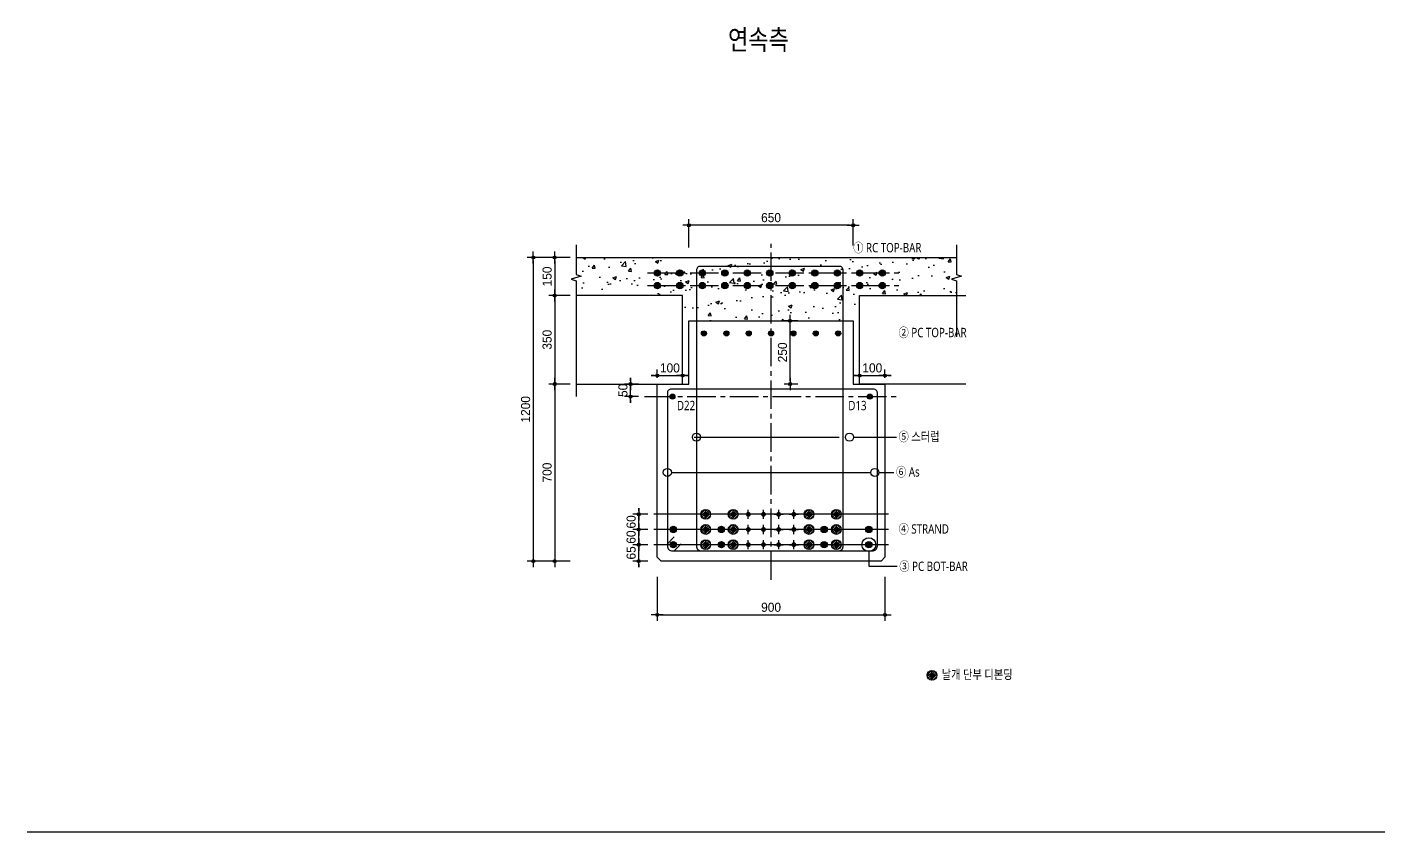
# Model space of a CAD drawing. Header units: millimetres. Extents: x 11948722 to 13111668, y -10771712 to -10232988.
# Drawn here: x 13100982 to 13106325, y -10437199 to -10434018 of the extents above; entities that cross this region are included whole.
import ezdxf
from ezdxf.enums import TextEntityAlignment as Align

# ---------------------------------------------------------------- set-up
doc = ezdxf.new("R2010")
doc.units = ezdxf.units.MM
doc.header["$LTSCALE"] = 150
doc.header["$MEASUREMENT"] = 0
for name, pattern in [('CEN', [6.2, 6, -0.1, 0, -0.1]), ('CENTER', [50.8, 31.75, -6.35, 6.35, -6.35]), ('CENTER2', [1.125, 0.75, -0.125, 0.125, -0.125]), ('HIDDEN', [2, 1, -1])]:
    doc.linetypes.add(name, pattern=pattern)
doc.layers.get('0').update_dxf_attribs({"linetype": 'CONTINUOUS'})
doc.layers.get('Defpoints').update_dxf_attribs({"color": 117, "linetype": 'CONTINUOUS'})
for name, color, linetype in [('0-TXT', 7, 'CONTINUOUS'), ('2023_0223 도연', 7, 'CONTINUOUS'), ('BAR', 3, 'CONTINUOUS'), ('CENT', 1, 'CEN'), ('CON-C', 2, 'CONTINUOUS'), ('DIM', 7, 'CONTINUOUS'), ('ETC', 8, 'CONTINUOUS'), ('FIN', 5, 'CONTINUOUS'), ('H', 2, 'HIDDEN'), ('SIT', 7, 'CONTINUOUS'), ('STRAND', 7, 'CENTER2'), ('TEXT', 3, 'CONTINUOUS')]:
    doc.layers.add(name, color=color, linetype=linetype)
doc.styles.get("Standard").update_dxf_attribs({"font": 'NanumGothic.ttf'})
doc.styles.add('돋움', font='')
doc.styles.get('돋움').set_extended_font_data('Dotum')
doc.linetypes.add('ZIGZAG', pattern='A,0.0001,-0.2,[131,ltypeshp.shx,S=0.2,R=0,X=-0.2,Y=0],-0.4,[131,ltypeshp.shx,S=0.2,R=180,X=0.2,Y=0],-0.2', length=0.8001)
doc.dimstyles.new('S_10', dxfattribs={"dimscale": 10, "dimtxt": 3, "dimasz": 1, "dimexe": 2, "dimexo": 2, "dimgap": 1, "dimtad": 1, "dimdec": 0, "dimzin": 0, "dimdsep": 46, "dimtxsty": '돋움', "dimblk1": 'DD', "dimblk2": 'DD', "dimsah": 1, "dimcen": 2.5, "dimdle": 8, "dimclrd": 256, "dimclre": 256, "dimclrt": 3, "dimadec": 0, "dimazin": 0, "dimtfac": 1, "dimtdec": 0, "dimtix": 1, "dimtmove": 2, "dimatfit": 3, "dimldrblk": 'DD', "dimfxl": 1, "dimtolj": 1, "dimtzin": 0, "dimarcsym": 0})

# ---------------------------------------------------------------- blocks, each defined once
blk = doc.blocks.new('DD')
blk.add_line((-2, 0), (2, 0))
for radius in [0.5, 0.25]:
    blk.add_circle((0, 0), radius)
blk = doc.blocks.new('*D1465')
at = {"layer": 'Defpoints', "color": 0, "ltscale": 1200}
for p in [(13103399.5, -10436003.4), (13103459, -10436003.4), (13103459, -10436063.4)]:
    blk.add_point(p, dxfattribs=at)
at = {"layer": 'DIM', "lineweight": -2}
for p, q in [((13103435, -10436003.4), (13103375.5, -10436003.4)), ((13103399.5, -10435991.4), (13103399.5, -10435979.4)), ((13103399.5, -10436063.4), (13103399.5, -10436003.4)), ((13103435, -10436063.4), (13103375.5, -10436063.4)), ((13103399.5, -10436075.4), (13103399.5, -10436087.4))]:
    blk.add_line(p, q, dxfattribs=at)
at = {"layer": 'DIM', "lineweight": -2, "ltscale": 1200, "xscale": 12, "yscale": 12, "zscale": 12}
for p, rotation in [((13103399.5, -10436003.4), 270), ((13103399.5, -10436063.4), 90)]:
    blk.add_blockref('DD', p, dxfattribs=dict(at, rotation=rotation))
at = {"layer": 'DIM', "ltscale": 1200, "insert": (13103369.5, -10436033.4), "char_height": 36, "attachment_point": 5, "rotation": 90, "style": '돋움'}
blk.add_mtext('\\A1;60', dxfattribs=at)
blk = doc.blocks.new('*D1466')
at = {"layer": 'Defpoints', "color": 0, "ltscale": 1200}
for p in [(13103399.5, -10436063.4), (13103459, -10436063.4), (13103459, -10436128.4)]:
    blk.add_point(p, dxfattribs=at)
at = {"layer": 'DIM', "lineweight": -2}
for p, q in [((13103435, -10436063.4), (13103375.5, -10436063.4)), ((13103399.5, -10436051.4), (13103399.5, -10436039.4)), ((13103399.5, -10436128.4), (13103399.5, -10436063.4)), ((13103435, -10436128.4), (13103375.5, -10436128.4)), ((13103399.5, -10436140.4), (13103399.5, -10436152.4))]:
    blk.add_line(p, q, dxfattribs=at)
at = {"layer": 'DIM', "lineweight": -2, "ltscale": 1200, "xscale": 12, "yscale": 12, "zscale": 12}
for p, rotation in [((13103399.5, -10436063.4), 270), ((13103399.5, -10436128.4), 90)]:
    blk.add_blockref('DD', p, dxfattribs=dict(at, rotation=rotation))
at = {"layer": 'DIM', "ltscale": 1200, "insert": (13103369.5, -10436095.9), "char_height": 36, "attachment_point": 5, "rotation": 90, "style": '돋움'}
blk.add_mtext('\\A1;65', dxfattribs=at)
blk = doc.blocks.new('*D1467')
at = {"layer": 'Defpoints', "color": 0, "ltscale": 1200}
for p in [(13103472.5, -10436165.9), (13104372.5, -10436165.9), (13104372.5, -10436341)]:
    blk.add_point(p, dxfattribs=at)
at = {"layer": 'DIM', "lineweight": -2}
for p, q in [((13103472.5, -10436189.9), (13103472.5, -10436365)), ((13104372.5, -10436189.9), (13104372.5, -10436365)), ((13103484.5, -10436341), (13104360.5, -10436341))]:
    blk.add_line(p, q, dxfattribs=at)
at = {"layer": 'DIM', "lineweight": -2, "ltscale": 1200, "xscale": 12, "yscale": 12, "zscale": 12, "rotation": 180}
blk.add_blockref('DD', (13103472.5, -10436341), dxfattribs=at)
at = {"layer": 'DIM', "lineweight": -2, "ltscale": 1200, "xscale": 12, "yscale": 12, "zscale": 12}
blk.add_blockref('DD', (13104372.5, -10436341), dxfattribs=at)
at = {"layer": 'DIM', "ltscale": 1200, "insert": (13103922.5, -10436311), "char_height": 36, "attachment_point": 5, "style": '돋움'}
blk.add_mtext('\\A1;900', dxfattribs=at)
blk = doc.blocks.new('*D1468')
at = {"layer": 'Defpoints', "color": 0, "ltscale": 1200}
for p in [(13103152.5, -10434928.4), (13103067.5, -10435078.4), (13103152.5, -10435078.4)]:
    blk.add_point(p, dxfattribs=at)
at = {"layer": 'DIM', "lineweight": -2}
for p, q in [((13103128.5, -10434928.4), (13103043.5, -10434928.4)), ((13103067.5, -10434940.4), (13103067.5, -10435066.4)), ((13103128.5, -10435078.4), (13103043.5, -10435078.4))]:
    blk.add_line(p, q, dxfattribs=at)
at = {"layer": 'DIM', "lineweight": -2, "ltscale": 1200, "xscale": 12, "yscale": 12, "zscale": 12}
for p, rotation in [((13103067.5, -10434928.4), 90), ((13103067.5, -10435078.4), 270)]:
    blk.add_blockref('DD', p, dxfattribs=dict(at, rotation=rotation))
at = {"layer": 'DIM', "ltscale": 1200, "insert": (13103037.4, -10435003.4), "char_height": 36, "attachment_point": 5, "rotation": 90, "style": '돋움'}
blk.add_mtext('\\A1;150', dxfattribs=at)
blk = doc.blocks.new('*D1469')
at = {"layer": 'Defpoints', "color": 0, "ltscale": 1200}
for p in [(13103152.5, -10435078.4), (13103067.5, -10435428.4), (13103152.5, -10435428.4)]:
    blk.add_point(p, dxfattribs=at)
at = {"layer": 'DIM', "lineweight": -2}
for p, q in [((13103128.5, -10435078.4), (13103043.5, -10435078.4)), ((13103067.5, -10435090.4), (13103067.5, -10435416.4)), ((13103128.5, -10435428.4), (13103043.5, -10435428.4))]:
    blk.add_line(p, q, dxfattribs=at)
at = {"layer": 'DIM', "lineweight": -2, "ltscale": 1200, "xscale": 12, "yscale": 12, "zscale": 12}
for p, rotation in [((13103067.5, -10435078.4), 90), ((13103067.5, -10435428.4), 270)]:
    blk.add_blockref('DD', p, dxfattribs=dict(at, rotation=rotation))
at = {"layer": 'DIM', "ltscale": 1200, "insert": (13103037.4, -10435253.4), "char_height": 36, "attachment_point": 5, "rotation": 90, "style": '돋움'}
blk.add_mtext('\\A1;350', dxfattribs=at)
blk = doc.blocks.new('*D1470')
at = {"layer": 'Defpoints', "color": 0, "ltscale": 1200}
for p in [(13103152.5, -10435428.4), (13103067.5, -10436128.4), (13103152.5, -10436128.4)]:
    blk.add_point(p, dxfattribs=at)
at = {"layer": 'DIM', "lineweight": -2}
for p, q in [((13103128.5, -10435428.4), (13103043.5, -10435428.4)), ((13103067.5, -10435440.4), (13103067.5, -10436116.4)), ((13103128.5, -10436128.4), (13103043.5, -10436128.4))]:
    blk.add_line(p, q, dxfattribs=at)
at = {"layer": 'DIM', "lineweight": -2, "ltscale": 1200, "xscale": 12, "yscale": 12, "zscale": 12}
for p, rotation in [((13103067.5, -10435428.4), 90), ((13103067.5, -10436128.4), 270)]:
    blk.add_blockref('DD', p, dxfattribs=dict(at, rotation=rotation))
at = {"layer": 'DIM', "ltscale": 1200, "insert": (13103037.4, -10435778.4), "char_height": 36, "attachment_point": 5, "rotation": 90, "style": '돋움'}
blk.add_mtext('\\A1;700', dxfattribs=at)
blk = doc.blocks.new('*D1471')
at = {"layer": 'Defpoints', "color": 0, "ltscale": 1200}
for p in [(13103067.5, -10434928.4), (13102982.5, -10436128.4), (13103067.5, -10436128.4)]:
    blk.add_point(p, dxfattribs=at)
at = {"layer": 'DIM', "lineweight": -2}
for p, q in [((13103043.5, -10434928.4), (13102958.5, -10434928.4)), ((13102982.5, -10434940.4), (13102982.5, -10436116.4)), ((13103043.5, -10436128.4), (13102958.5, -10436128.4))]:
    blk.add_line(p, q, dxfattribs=at)
at = {"layer": 'DIM', "lineweight": -2, "ltscale": 1200, "xscale": 12, "yscale": 12, "zscale": 12}
for p, rotation in [((13102982.5, -10434928.4), 90), ((13102982.5, -10436128.4), 270)]:
    blk.add_blockref('DD', p, dxfattribs=dict(at, rotation=rotation))
at = {"layer": 'DIM', "ltscale": 1200, "insert": (13102952.4, -10435528.4), "char_height": 36, "attachment_point": 5, "rotation": 90, "style": '돋움'}
blk.add_mtext('\\A1;1200', dxfattribs=at)
blk = doc.blocks.new('strand')
at = {"layer": 'STRAND'}
for p, q in [((-18, 0), (18, 0)), ((0, -18), (0, 18))]:
    blk.add_line(p, q, dxfattribs=at)
at = {"layer": 'STRAND', "const_width": 9.6}
blk.add_lwpolyline([(-4.8, 0, 1), (4.8, 0, 1)], format="xyb", close=True, dxfattribs=at)
blk = doc.blocks.new('*D1472')
at = {"layer": 'Defpoints', "color": 0, "ltscale": 1200}
for p in [(13103472.5, -10435428.4), (13103572.5, -10435395), (13103572.5, -10435428.4)]:
    blk.add_point(p, dxfattribs=at)
at = {"layer": 'DIM', "lineweight": -2}
for p, q in [((13103472.5, -10435404.4), (13103472.5, -10435371)), ((13103572.5, -10435404.4), (13103572.5, -10435371)), ((13103460.5, -10435395), (13103448.5, -10435395)), ((13103472.5, -10435395), (13103572.5, -10435395)), ((13103584.5, -10435395), (13103596.5, -10435395))]:
    blk.add_line(p, q, dxfattribs=at)
at = {"layer": 'DIM', "lineweight": -2, "ltscale": 1200, "xscale": 12, "yscale": 12, "zscale": 12}
blk.add_blockref('DD', (13103472.5, -10435395), dxfattribs=at)
at = {"layer": 'DIM', "lineweight": -2, "ltscale": 1200, "xscale": 12, "yscale": 12, "zscale": 12, "rotation": 180}
blk.add_blockref('DD', (13103572.5, -10435395), dxfattribs=at)
at = {"layer": 'DIM', "ltscale": 1200, "insert": (13103522.5, -10435365), "char_height": 36, "attachment_point": 5, "style": '돋움'}
blk.add_mtext('\\A1;100', dxfattribs=at)
blk = doc.blocks.new('*D1473')
at = {"layer": 'Defpoints', "color": 0, "ltscale": 1200}
for p in [(13103367.2, -10435428.4), (13103422.5, -10435428.4), (13103422.5, -10435478.4)]:
    blk.add_point(p, dxfattribs=at)
at = {"layer": 'DIM', "lineweight": -2}
for p, q in [((13103398.5, -10435428.4), (13103343.2, -10435428.4)), ((13103367.2, -10435416.4), (13103367.2, -10435404.4)), ((13103367.2, -10435478.4), (13103367.2, -10435428.4)), ((13103398.5, -10435478.4), (13103343.2, -10435478.4)), ((13103367.2, -10435490.4), (13103367.2, -10435502.4))]:
    blk.add_line(p, q, dxfattribs=at)
at = {"layer": 'DIM', "lineweight": -2, "ltscale": 1200, "xscale": 12, "yscale": 12, "zscale": 12}
for p, rotation in [((13103367.2, -10435428.4), 270), ((13103367.2, -10435478.4), 90)]:
    blk.add_blockref('DD', p, dxfattribs=dict(at, rotation=rotation))
at = {"layer": 'DIM', "ltscale": 1200, "insert": (13103337.1, -10435453.4), "char_height": 36, "attachment_point": 5, "rotation": 90, "style": '돋움'}
blk.add_mtext('\\A1;50', dxfattribs=at)
blk = doc.blocks.new('*D1474')
at = {"layer": 'Defpoints', "color": 0, "ltscale": 1200}
for p in [(13103399.5, -10435943.4), (13103459, -10435943.4), (13103459, -10436003.4)]:
    blk.add_point(p, dxfattribs=at)
at = {"layer": 'DIM', "lineweight": -2}
for p, q in [((13103435, -10435943.4), (13103375.5, -10435943.4)), ((13103399.5, -10435931.4), (13103399.5, -10435919.4)), ((13103399.5, -10436003.4), (13103399.5, -10435943.4)), ((13103435, -10436003.4), (13103375.5, -10436003.4)), ((13103399.5, -10436015.4), (13103399.5, -10436027.4))]:
    blk.add_line(p, q, dxfattribs=at)
at = {"layer": 'DIM', "lineweight": -2, "ltscale": 1200, "xscale": 12, "yscale": 12, "zscale": 12}
for p, rotation in [((13103399.5, -10435943.4), 270), ((13103399.5, -10436003.4), 90)]:
    blk.add_blockref('DD', p, dxfattribs=dict(at, rotation=rotation))
at = {"layer": 'DIM', "ltscale": 1200, "insert": (13103369.5, -10435973.4), "char_height": 36, "attachment_point": 5, "rotation": 90, "style": '돋움'}
blk.add_mtext('\\A1;60', dxfattribs=at)
blk = doc.blocks.new('*D1475')
at = {"layer": 'Defpoints', "color": 0, "ltscale": 1200}
for p in [(13103597.5, -10434801.1), (13103597.5, -10434912.6), (13104247.2, -10434905.1)]:
    blk.add_point(p, dxfattribs=at)
at = {"layer": 'DIM', "lineweight": -2}
for p, q in [((13103597.5, -10434888.6), (13103597.5, -10434777.1)), ((13104247.2, -10434881.1), (13104247.2, -10434777.1)), ((13104235.2, -10434801.1), (13103609.5, -10434801.1))]:
    blk.add_line(p, q, dxfattribs=at)
at = {"layer": 'DIM', "lineweight": -2, "ltscale": 1200, "xscale": 12, "yscale": 12, "zscale": 12, "rotation": 180}
blk.add_blockref('DD', (13103597.5, -10434801.1), dxfattribs=at)
at = {"layer": 'DIM', "lineweight": -2, "ltscale": 1200, "xscale": 12, "yscale": 12, "zscale": 12}
blk.add_blockref('DD', (13104247.2, -10434801.1), dxfattribs=at)
at = {"layer": 'DIM', "ltscale": 1200, "insert": (13103922.3, -10434771.1), "char_height": 36, "attachment_point": 5, "style": '돋움'}
blk.add_mtext('\\A1;650', dxfattribs=at)
blk = doc.blocks.new('*D1476')
at = {"layer": 'Defpoints', "color": 0, "ltscale": 1200}
for p in [(13103997.7, -10435178.4), (13104051.9, -10435178.4), (13104051.9, -10435428.4)]:
    blk.add_point(p, dxfattribs=at)
at = {"layer": 'DIM', "lineweight": -2}
for p, q in [((13104027.9, -10435178.4), (13103973.7, -10435178.4)), ((13103997.7, -10435416.4), (13103997.7, -10435190.4)), ((13104027.9, -10435428.4), (13103973.7, -10435428.4))]:
    blk.add_line(p, q, dxfattribs=at)
at = {"layer": 'DIM', "lineweight": -2, "ltscale": 1200, "xscale": 12, "yscale": 12, "zscale": 12}
for p, rotation in [((13103997.7, -10435178.4), 90), ((13103997.7, -10435428.4), 270)]:
    blk.add_blockref('DD', p, dxfattribs=dict(at, rotation=rotation))
at = {"layer": 'DIM', "ltscale": 1200, "insert": (13103967.7, -10435303.4), "char_height": 36, "attachment_point": 5, "rotation": 90, "style": '돋움'}
blk.add_mtext('\\A1;250', dxfattribs=at)
blk = doc.blocks.new('*D1477')
at = {"layer": 'Defpoints', "color": 0, "ltscale": 1200}
for p in [(13104272.5, -10435428.4), (13104372.5, -10435395), (13104372.5, -10435428.4)]:
    blk.add_point(p, dxfattribs=at)
at = {"layer": 'DIM', "lineweight": -2}
for p, q in [((13104272.5, -10435404.4), (13104272.5, -10435371)), ((13104372.5, -10435404.4), (13104372.5, -10435371)), ((13104260.5, -10435395), (13104248.5, -10435395)), ((13104272.5, -10435395), (13104372.5, -10435395)), ((13104384.5, -10435395), (13104396.5, -10435395))]:
    blk.add_line(p, q, dxfattribs=at)
at = {"layer": 'DIM', "lineweight": -2, "ltscale": 1200, "xscale": 12, "yscale": 12, "zscale": 12}
blk.add_blockref('DD', (13104272.5, -10435395), dxfattribs=at)
at = {"layer": 'DIM', "lineweight": -2, "ltscale": 1200, "xscale": 12, "yscale": 12, "zscale": 12, "rotation": 180}
blk.add_blockref('DD', (13104372.5, -10435395), dxfattribs=at)
at = {"layer": 'DIM', "ltscale": 1200, "insert": (13104322.5, -10435365), "char_height": 36, "attachment_point": 5, "style": '돋움'}
blk.add_mtext('\\A1;100', dxfattribs=at)

msp = doc.modelspace()

# ---------------------------------------------------------------- hatches: boundary and pattern name
at = {"layer": '2023_0223 도연', "ltscale": 2}
h = msp.add_hatch(dxfattribs=at)
h.set_pattern_fill('ANSI31', color=1, scale=50)
h.set_pattern_definition([(45, (13597653.3057, -10066799.664), (-4.41941738, 4.41941738), [])])
h.paths.add_polyline_path([(13103645.1, -10435943.4, 1), (13103683.7, -10435943.4, 1)])
h = msp.add_hatch(dxfattribs=at)
h.set_pattern_fill('ANSI31', color=1, scale=50)
h.set_pattern_definition([(45, (13597761.3985, -10066799.664), (-4.41941738, 4.41941738), [])])
h.paths.add_polyline_path([(13103753.2, -10435943.4, 1), (13103791.8, -10435943.4, 1)])
h = msp.add_hatch(dxfattribs=at)
h.set_pattern_fill('ANSI31', color=1, scale=50)
h.set_pattern_definition([(45, (13598061.3985, -10066799.664), (-4.41941738, 4.41941738), [])])
h.paths.add_polyline_path([(13104053.2, -10435943.4, 1), (13104091.8, -10435943.4, 1)])
h = msp.add_hatch(dxfattribs=at)
h.set_pattern_fill('ANSI31', color=1, scale=50)
h.set_pattern_definition([(45, (13598169.491, -10066799.664), (-4.41941738, 4.41941738), [])])
h.paths.add_polyline_path([(13104161.3, -10435943.4, 1), (13104199.9, -10435943.4, 1)])
h = msp.add_hatch(dxfattribs=at)
h.set_pattern_fill('ANSI31', color=1, scale=50)
h.set_pattern_definition([(45, (13597653.3057, -10066859.664), (-4.41941738, 4.41941738), [])])
h.paths.add_polyline_path([(13103645.1, -10436003.4, 1), (13103683.7, -10436003.4, 1)])
h = msp.add_hatch(dxfattribs=at)
h.set_pattern_fill('ANSI31', color=1, scale=50)
h.set_pattern_definition([(45, (13597761.3985, -10066859.664), (-4.41941738, 4.41941738), [])])
h.paths.add_polyline_path([(13103753.2, -10436003.4, 1), (13103791.8, -10436003.4, 1)])
h = msp.add_hatch(dxfattribs=at)
h.set_pattern_fill('ANSI31', color=1, scale=50)
h.set_pattern_definition([(45, (13598061.3985, -10066859.664), (-4.41941738, 4.41941738), [])])
h.paths.add_polyline_path([(13104053.2, -10436003.4, 1), (13104091.8, -10436003.4, 1)])
h = msp.add_hatch(dxfattribs=at)
h.set_pattern_fill('ANSI31', color=1, scale=50)
h.set_pattern_definition([(45, (13598169.491, -10066859.664), (-4.41941738, 4.41941738), [])])
h.paths.add_polyline_path([(13104161.3, -10436003.4, 1), (13104199.9, -10436003.4, 1)])
h = msp.add_hatch(dxfattribs=at)
h.set_pattern_fill('ANSI31', color=1, scale=50)
h.set_pattern_definition([(45, (13597653.3057, -10066919.664), (-4.41941738, 4.41941738), [])])
h.paths.add_polyline_path([(13103645.1, -10436063.4, 1), (13103683.7, -10436063.4, 1)])
h = msp.add_hatch(dxfattribs=at)
h.set_pattern_fill('ANSI31', color=1, scale=50)
h.set_pattern_definition([(45, (13597761.3985, -10066919.664), (-4.41941738, 4.41941738), [])])
h.paths.add_polyline_path([(13103753.2, -10436063.4, 1), (13103791.8, -10436063.4, 1)])
h = msp.add_hatch(dxfattribs=at)
h.set_pattern_fill('ANSI31', color=1, scale=50)
h.set_pattern_definition([(45, (13598061.3985, -10066919.664), (-4.41941738, 4.41941738), [])])
h.paths.add_polyline_path([(13104053.2, -10436063.4, 1), (13104091.8, -10436063.4, 1)])
h = msp.add_hatch(dxfattribs=at)
h.set_pattern_fill('ANSI31', color=1, scale=50)
h.set_pattern_definition([(45, (13598169.491, -10066919.664), (-4.41941738, 4.41941738), [])])
h.paths.add_polyline_path([(13104161.3, -10436063.4, 1), (13104199.9, -10436063.4, 1)])
h = msp.add_hatch(dxfattribs=at)
h.set_pattern_fill('ANSI31', color=1, scale=50)
h.set_pattern_definition([(45, (13598547.157, -10067435.893), (-4.41941738, 4.41941738), [])])
h.paths.add_polyline_path([(13104538.9, -10436579.7, 1), (13104577.5, -10436579.7, 1)])
at = {"layer": 'BAR'}
h = msp.add_hatch(color=256, dxfattribs=at)
h.dxf.hatch_style = 1
h.paths.add_polyline_path([(13103485.7, -10434989.4, 1), (13103460.7, -10434989.4, 1)])
h = msp.add_hatch(color=256, dxfattribs=at)
h.dxf.hatch_style = 1
h.paths.add_polyline_path([(13103574.5, -10434989.4, 1), (13103549.5, -10434989.4, 1)])
h = msp.add_hatch(color=256, dxfattribs=at)
h.dxf.hatch_style = 1
h.paths.add_polyline_path([(13103663.4, -10434989.4, 1), (13103638.4, -10434989.4, 1)])
h = msp.add_hatch(color=256, dxfattribs=at)
h.dxf.hatch_style = 1
h.paths.add_polyline_path([(13103752.3, -10434989.4, 1), (13103727.3, -10434989.4, 1)])
h = msp.add_hatch(color=256, dxfattribs=at)
h.dxf.hatch_style = 1
h.paths.add_polyline_path([(13103841.1, -10434989.4, 1), (13103816.1, -10434989.4, 1)])
h = msp.add_hatch(color=256, dxfattribs=at)
h.dxf.hatch_style = 1
h.paths.add_polyline_path([(13103930, -10434989.4, 1), (13103905, -10434989.4, 1)])
h = msp.add_hatch(color=256, dxfattribs=at)
h.dxf.hatch_style = 1
h.paths.add_polyline_path([(13104018.8, -10434989.4, 1), (13103993.8, -10434989.4, 1)])
h = msp.add_hatch(color=256, dxfattribs=at)
h.dxf.hatch_style = 1
h.paths.add_polyline_path([(13104107.7, -10434989.4, 1), (13104082.7, -10434989.4, 1)])
h = msp.add_hatch(color=256, dxfattribs=at)
h.dxf.hatch_style = 1
h.paths.add_polyline_path([(13104171.5, -10434989.4, -1), (13104196.5, -10434989.4, -1)])
h = msp.add_hatch(color=256, dxfattribs=at)
h.dxf.hatch_style = 1
h.paths.add_polyline_path([(13104196.5, -10434989.4, 1), (13104171.5, -10434989.4, 1)])
h = msp.add_hatch(color=256, dxfattribs=at)
h.dxf.hatch_style = 1
h.paths.add_polyline_path([(13104285.4, -10434989.4, 1), (13104260.4, -10434989.4, 1)])
h = msp.add_hatch(color=256, dxfattribs=at)
h.dxf.hatch_style = 1
h.paths.add_polyline_path([(13104349.3, -10434989.4, -1), (13104374.3, -10434989.4, -1)])
h = msp.add_hatch(color=256, dxfattribs=at)
h.dxf.hatch_style = 1
h.paths.add_polyline_path([(13104374.3, -10434989.4, 1), (13104349.3, -10434989.4, 1)])
h = msp.add_hatch(color=256, dxfattribs=at)
h.dxf.hatch_style = 1
h.paths.add_polyline_path([(13103485.7, -10435039.4, 1), (13103460.7, -10435039.4, 1)])
h = msp.add_hatch(color=256, dxfattribs=at)
h.dxf.hatch_style = 1
h.paths.add_polyline_path([(13103574.5, -10435039.4, 1), (13103549.5, -10435039.4, 1)])
h = msp.add_hatch(color=256, dxfattribs=at)
h.dxf.hatch_style = 1
h.paths.add_polyline_path([(13103663.4, -10435039.4, 1), (13103638.4, -10435039.4, 1)])
h = msp.add_hatch(color=256, dxfattribs=at)
h.dxf.hatch_style = 1
h.paths.add_polyline_path([(13103752.3, -10435039.4, 1), (13103727.3, -10435039.4, 1)])
h = msp.add_hatch(color=256, dxfattribs=at)
h.dxf.hatch_style = 1
h.paths.add_polyline_path([(13103841.1, -10435039.4, 1), (13103816.1, -10435039.4, 1)])
h = msp.add_hatch(color=256, dxfattribs=at)
h.dxf.hatch_style = 1
h.paths.add_polyline_path([(13103930, -10435039.4, 1), (13103905, -10435039.4, 1)])
h = msp.add_hatch(color=256, dxfattribs=at)
h.dxf.hatch_style = 1
h.paths.add_polyline_path([(13104018.8, -10435039.4, 1), (13103993.8, -10435039.4, 1)])
h = msp.add_hatch(color=256, dxfattribs=at)
h.dxf.hatch_style = 1
h.paths.add_polyline_path([(13104107.7, -10435039.4, 1), (13104082.7, -10435039.4, 1)])
h = msp.add_hatch(color=256, dxfattribs=at)
h.dxf.hatch_style = 1
h.paths.add_polyline_path([(13104171.5, -10435039.4, -1), (13104196.5, -10435039.4, -1)])
h = msp.add_hatch(color=256, dxfattribs=at)
h.dxf.hatch_style = 1
h.paths.add_polyline_path([(13104196.5, -10435039.4, 1), (13104171.5, -10435039.4, 1)])
h = msp.add_hatch(color=256, dxfattribs=at)
h.dxf.hatch_style = 1
h.paths.add_polyline_path([(13104285.4, -10435039.4, 1), (13104260.4, -10435039.4, 1)])
h = msp.add_hatch(color=256, dxfattribs=at)
h.dxf.hatch_style = 1
h.paths.add_polyline_path([(13104349.3, -10435039.4, -1), (13104374.3, -10435039.4, -1)])
h = msp.add_hatch(color=256, dxfattribs=at)
h.dxf.hatch_style = 1
h.paths.add_polyline_path([(13104374.3, -10435039.4, 1), (13104349.3, -10435039.4, 1)])
h = msp.add_hatch(color=256, dxfattribs=at)
h.dxf.hatch_style = 1
h.paths.add_polyline_path([(13103667.3, -10435228.4, 1), (13103647.3, -10435228.4, 1)])
h = msp.add_hatch(color=256, dxfattribs=at)
h.dxf.hatch_style = 1
h.paths.add_polyline_path([(13103755.7, -10435228.4, 1), (13103735.7, -10435228.4, 1)])
h = msp.add_hatch(color=256, dxfattribs=at)
h.dxf.hatch_style = 1
h.paths.add_polyline_path([(13103844.1, -10435228.4, 1), (13103824.1, -10435228.4, 1)])
h = msp.add_hatch(color=256, dxfattribs=at)
h.dxf.hatch_style = 1
h.paths.add_polyline_path([(13103932.5, -10435228.4, 1), (13103912.5, -10435228.4, 1)])
h = msp.add_hatch(color=256, dxfattribs=at)
h.dxf.hatch_style = 1
h.paths.add_polyline_path([(13104020.9, -10435228.4, 1), (13104000.9, -10435228.4, 1)])
h = msp.add_hatch(color=256, dxfattribs=at)
h.dxf.hatch_style = 1
h.paths.add_polyline_path([(13104109.2, -10435228.4, 1), (13104089.2, -10435228.4, 1)])
h = msp.add_hatch(color=256, dxfattribs=at)
h.dxf.hatch_style = 1
h.paths.add_polyline_path([(13104177.6, -10435228.4, -1), (13104197.6, -10435228.4, -1)])
h = msp.add_hatch(color=256, dxfattribs=at)
h.dxf.hatch_style = 1
h.paths.add_polyline_path([(13104197.6, -10435228.4, 1), (13104177.6, -10435228.4, 1)])
h = msp.add_hatch(color=256, dxfattribs=at)
h.dxf.hatch_style = 1
h.paths.add_polyline_path([(13104197.6, -10435228.4, 1), (13104177.6, -10435228.4, 1)])
h = msp.add_hatch(color=256, dxfattribs=at)
h.dxf.hatch_style = 1
h.paths.add_polyline_path([(13103542.3, -10435478.4, 1), (13103522.3, -10435478.4, 1)])
h = msp.add_hatch(color=256, dxfattribs=at)
h.dxf.hatch_style = 1
h.paths.add_polyline_path([(13104302.6, -10435478.4, -1), (13104322.6, -10435478.4, -1)])
h = msp.add_hatch(color=256, dxfattribs=at)
h.dxf.hatch_style = 1
h.paths.add_polyline_path([(13103548.4, -10436003.4, 1), (13103523.4, -10436003.4, 1)])
h = msp.add_hatch(color=256, dxfattribs=at)
h.dxf.hatch_style = 1
h.paths.add_polyline_path([(13103738.4, -10436003.4, 1), (13103713.4, -10436003.4, 1)])
h = msp.add_hatch(color=256, dxfattribs=at)
h.dxf.hatch_style = 1
h.paths.add_polyline_path([(13104145, -10436003.4, 1), (13104120, -10436003.4, 1)])
h = msp.add_hatch(color=256, dxfattribs=at)
h.dxf.hatch_style = 1
h.paths.add_polyline_path([(13104296.5, -10436003.4, -1), (13104321.5, -10436003.4, -1)])
h = msp.add_hatch(color=256, dxfattribs=at)
h.dxf.hatch_style = 1
h.paths.add_polyline_path([(13103548.4, -10436063.4, 1), (13103523.4, -10436063.4, 1)])
h = msp.add_hatch(color=256, dxfattribs=at)
h.dxf.hatch_style = 1
h.paths.add_polyline_path([(13103738.4, -10436063.4, 1), (13103713.4, -10436063.4, 1)])
h = msp.add_hatch(color=256, dxfattribs=at)
h.dxf.hatch_style = 1
h.paths.add_polyline_path([(13104145, -10436063.4, 1), (13104120, -10436063.4, 1)])
h = msp.add_hatch(color=256, dxfattribs=at)
h.dxf.hatch_style = 1
h.paths.add_polyline_path([(13104296.5, -10436063.4, -1), (13104321.5, -10436063.4, -1)])
at = {"layer": 'H'}
h = msp.add_hatch(dxfattribs=at)
h.set_pattern_fill('AR-CONC', color=256, scale=20, style=0)
h.set_pattern_definition([(50, (13602231.93, -10125623.22), (143.452037, -12.550427), [15, -165]), (355, (13602231.93, -10125623.22), (-27.750267, 150.438427), [12, -132]), (100.451444, (13602243.89, -10125624.27), (115.70177, 137.887998), [12.74804, -140.228422]), (46.1842, (13602231.93, -10125583.22), (213.448266, -33.103856), [22.5, -247.5]), (96.635635, (13602249.72, -10125585.98), (186.93239, 194.82372), [19.12207, -210.34275]), (351.184164, (13602231.93, -10125583.22), (186.93239, 194.82372), [18, -198]), (21, (13602251.93, -10125593.22), (119.38141, -80.523778), [15, -165]), (326, (13602251.93, -10125593.22), (48.663066, 145.03001), [12, -132]), (71.451445, (13602261.88, -10125599.93), (168.044475, 64.50623), [12.748038, -140.228422]), (37.5, (13602231.93, -10125623.223), (2.431971, 66.5787708), [0, -130.4, 0, -134, 0, -132.5]), (7.5, (13602231.93, -10125623.22), (52.6139075, 78.882342), [0, -76.4, 0, -127.4, 0, -50.5]), (327.5, (13602187.33, -10125623.223), (106.764487, -4.5109743), [0, -50, 0, -156, 0, -207]), (317.5, (13602167.33, -10125623.22), (116.637234, 20.020996), [0, -65, 0, -103.6, 0, -147])])
h.paths.add_polyline_path([(13104655, -10434928.4), (13103152.5, -10434928.4), (13103152.5, -10435078.4), (13103572.5, -10435078.4), (13103572.5, -10435178.4), (13104272.5, -10435178.4), (13104272.5, -10435078.4), (13104655, -10435078.4)])

# ---------------------------------------------------------------- linework, layer by layer
at = {"elevation": 0}
for points in [[(13103152.5, -10434878.4), (13103152.5, -10434995.5), (13103172.5, -10435001.8), (13103132.5, -10435014.3), (13103152.5, -10435020.5), (13103152.5, -10435478.4)], [(13104655, -10434878.4), (13104655, -10434995.5), (13104675, -10435001.8), (13104635, -10435014.3), (13104655, -10435020.5), (13104655, -10435242.4)]]:
    msp.add_lwpolyline(points, dxfattribs=at)
at = {"layer": '2023_0223 도연', "color": 1, "ltscale": 2}
for centre in [(13103664.4, -10435943.4, 0), (13103772.5, -10435943.4, 0), (13104072.5, -10435943.4, 0), (13104180.6, -10435943.4, 0), (13103664.4, -10436003.4, 0), (13103772.5, -10436003.4, 0), (13104072.5, -10436003.4, 0), (13104180.6, -10436003.4, 0), (13103664.4, -10436063.4, 0), (13103772.5, -10436063.4, 0), (13104072.5, -10436063.4, 0), (13104180.6, -10436063.4, 0), (13104558.2, -10436579.7)]:
    msp.add_circle(centre, 19.3, dxfattribs=at)
at = {"layer": 'BAR', "color": 4, "linetype": 'Continuous'}
for p, q in [((13103539.6, -10436032.6, 0), (13103512.5, -10436059.8, 0)), ((13103567.5, -10436060.5, 0), (13103539.6, -10436088.4, 0))]:
    msp.add_line(p, q, dxfattribs=at)
at = {"layer": 'BAR', "color": 4, "linetype": 'Continuous', "elevation": 0}
for points in [[(13103647.5, -10436088.4), (13104187.5, -10436088.4, 0.414214), (13104207.5, -10436068.4), (13104207.5, -10434978.4, 0.414214), (13104192.5, -10434963.4), (13103642.5, -10434963.4, 0.414214), (13103627.5, -10434978.4), (13103627.5, -10436068.4, 0.414214), (13103647.5, -10436088.4)], [(13103532.5, -10436088.4), (13104322.5, -10436088.4, 0.414214), (13104342.5, -10436068.4), (13104342.5, -10435463.4, 0.414214), (13104327.5, -10435448.4), (13103527.5, -10435448.4, 0.414214), (13103512.5, -10435463.4), (13103512.5, -10436068.4, 0.414214), (13103532.5, -10436088.4)]]:
    msp.add_lwpolyline(points, format="xyb", dxfattribs=at)
at = {"layer": 'BAR'}
for centre, radius in [((13103473.2, -10434989.4, 0), 12.5), ((13103562, -10434989.4, 0), 12.5), ((13103650.9, -10434989.4, 0), 12.5), ((13103739.8, -10434989.4, 0), 12.5), ((13103828.6, -10434989.4, 0), 12.5), ((13103917.5, -10434989.4, 0), 12.5), ((13104006.3, -10434989.4, 0), 12.5), ((13104095.2, -10434989.4, 0), 12.5), ((13104184, -10434989.4, 0), 12.5), ((13104184, -10434989.4, 0), 12.5), ((13104272.9, -10434989.4, 0), 12.5), ((13104361.8, -10434989.4, 0), 12.5), ((13104361.8, -10434989.4, 0), 12.5), ((13103473.2, -10435039.4, 0), 12.5), ((13103562, -10435039.4, 0), 12.5), ((13103650.9, -10435039.4, 0), 12.5), ((13103739.8, -10435039.4, 0), 12.5), ((13103828.6, -10435039.4, 0), 12.5), ((13103917.5, -10435039.4, 0), 12.5), ((13104006.3, -10435039.4, 0), 12.5), ((13104095.2, -10435039.4, 0), 12.5), ((13104184, -10435039.4, 0), 12.5), ((13104184, -10435039.4, 0), 12.5), ((13104272.9, -10435039.4, 0), 12.5), ((13104361.8, -10435039.4, 0), 12.5), ((13104361.8, -10435039.4, 0), 12.5), ((13103657.3, -10435228.4), 10), ((13103745.7, -10435228.4), 10), ((13103834.1, -10435228.4), 10), ((13103922.5, -10435228.4), 10), ((13104010.9, -10435228.4), 10), ((13104099.2, -10435228.4), 10), ((13104187.6, -10435228.4), 10), ((13104187.6, -10435228.4), 10), ((13104187.6, -10435228.4), 10), ((13103532.3, -10435478.4), 10), ((13104312.6, -10435478.4), 10), ((13103535.9, -10436003.4, 0), 12.5), ((13103725.9, -10436003.4, 0), 12.5), ((13104132.5, -10436003.4, 0), 12.5), ((13104309, -10436003.4, 0), 12.5), ((13103535.9, -10436063.4, 0), 12.5), ((13103725.9, -10436063.4, 0), 12.5), ((13104132.5, -10436063.4, 0), 12.5), ((13104309, -10436063.4, 0), 12.5)]:
    msp.add_circle(centre, radius, dxfattribs=at)
at = {"layer": 'CENT', "linetype": 'CENTER2'}
for p, q in [((13103922.5, -10436202.2, 0), (13103922.5, -10434874.7, 0)), ((13103433.7, -10434989.4, 0), (13104427.7, -10434989.4, 0)), ((13103433.7, -10435039.4, 0), (13104427.7, -10435039.4, 0)), ((13103422.5, -10435478.4), (13104422.5, -10435478.4))]:
    msp.add_line(p, q, dxfattribs=at)
at = {"layer": 'CON-C', "ltscale": 1200}
msp.add_line((13100981.9, -10437198.9), (13111668.1, -10437198.9), dxfattribs=at)
at = {"layer": 'ETC', "linetype": 'ZIGZAG', "ltscale": 20}
msp.add_line((13103597.5, -10435178.4, 0), (13104247.5, -10435178.4, 0), dxfattribs=at)
at = {"layer": 'ETC', "elevation": 0}
msp.add_lwpolyline([(13104247.5, -10435178.4), (13104247.5, -10435428.4), (13104372.5, -10435428.4), (13104372.5, -10436113.4), (13104357.5, -10436128.4), (13103487.5, -10436128.4), (13103472.5, -10436113.4), (13103472.5, -10435428.4), (13103597.5, -10435428.4), (13103597.5, -10435178.4)], dxfattribs=at)
at = {"layer": 'FIN', "color": 1, "linetype": 'CENTER', "ltscale": 0.3}
for p, q in [((13104386, -10435943.4, 0), (13103459, -10435943.4, 0)), ((13104386, -10436003.4, 0), (13103459, -10436003.4, 0)), ((13104386, -10436063.4, 0), (13103459, -10436063.4, 0))]:
    msp.add_line(p, q, dxfattribs=at)
at = {"layer": 'SIT', "linetype": 'Continuous'}
msp.add_line((13103152.5, -10434928.4, 0), (13104655, -10434928.4, 0), dxfattribs=at)
at = {"layer": 'SIT', "linetype": 'Continuous', "elevation": 0}
for points in [[(13103152.5, -10435428.4), (13103572.5, -10435428.4), (13103572.5, -10435078.4), (13103152.5, -10435078.4)], [(13104692.5, -10435428.4), (13104272.5, -10435428.4), (13104272.5, -10435078.4), (13104692.5, -10435078.4)]]:
    msp.add_lwpolyline(points, dxfattribs=at)
at = {"layer": 'TEXT'}
for p, q in [((13103618.5, -10435638.5, 0), (13104191.5, -10435638.5, 0)), ((13104248.5, -10435638.5, 0), (13104417.6, -10435638.5, 0)), ((13103528.5, -10435777.9, 0), (13104316.5, -10435777.9, 0)), ((13104348.5, -10435777.9, 0), (13104407.6, -10435777.9, 0))]:
    msp.add_line(p, q, dxfattribs=at)
at = {"layer": 'TEXT', "elevation": 0}
msp.add_lwpolyline([(13104309, -10436090.9), (13104309, -10436148.6), (13104420.5, -10436148.6)], dxfattribs=at)
at = {"layer": 'TEXT'}
for centre, radius in [((13103627.5, -10435638.5, 0), 16), ((13104232.5, -10435638.5, 0), 16), ((13103512.5, -10435777.9, 0), 16), ((13104332.5, -10435777.9, 0), 16), ((13104309, -10436063.4, 0), 27.5)]:
    msp.add_circle(centre, radius, dxfattribs=at)

# ---------------------------------------------------------------- block references
at = {"layer": 'STRAND', "xscale": -1}
for p in [(13103664.4, -10435943.4, 0), (13103772.5, -10435943.4, 0), (13103832.5, -10435943.4, 0), (13103892.5, -10435943.4, 0), (13103664.4, -10436003.4, 0), (13103772.5, -10436003.4, 0), (13103832.5, -10436003.4, 0), (13103892.5, -10436003.4, 0), (13103664.4, -10436063.4, 0), (13103772.5, -10436063.4, 0), (13103832.5, -10436063.4, 0), (13103892.5, -10436063.4, 0), (13104558.2, -10436579.7)]:
    msp.add_blockref('strand', p, dxfattribs=at)
at = {"layer": 'STRAND'}
for p in [(13103952.5, -10435943.4, 0), (13104012.5, -10435943.4, 0), (13104072.5, -10435943.4, 0), (13104180.6, -10435943.4, 0), (13103952.5, -10436003.4, 0), (13104012.5, -10436003.4, 0), (13104072.5, -10436003.4, 0), (13104180.6, -10436003.4, 0), (13103952.5, -10436063.4, 0), (13104012.5, -10436063.4, 0), (13104072.5, -10436063.4, 0), (13104180.6, -10436063.4, 0)]:
    msp.add_blockref('strand', p, dxfattribs=at)

# ---------------------------------------------------------------- texts
at = {"width": 0.8}
msp.add_text('연속측', height=79.83, dxfattribs=at).set_placement((13103872.5, -10434067.9), align=Align.MIDDLE_CENTER)
at = {"layer": '0-TXT', "ltscale": 0.8, "width": 0.8}
for s, p in [('① RC TOP-BAR', (13104247.3, -10434871.2, 0)), ('② PC TOP-BAR', (13104426.4, -10435206.4)), ('D22', (13103550.3, -10435495, 0)), ('D13', (13104227.8, -10435495, 0)), ('⑤ 스터럽', (13104426.4, -10435617.8, 0)), ('⑥ As', (13104416.4, -10435757.2, 0)), ('④ STRAND', (13104426.4, -10435982.8, 0)), ('③ PC BOT-BAR', (13104429.4, -10436130.3, 0)), ('날개 단부 디본딩', (13104597, -10436557.6, 0))]:
    msp.add_text(s, height=36.96, dxfattribs=at).set_placement(p, align=Align.TOP_LEFT)

# ---------------------------------------------------------------- dimensions: what is measured, and where the dimension line sits
at = {"layer": 'DIM'}
for base, p1, p2, angle, picture, middle in [((13103597.5, -10434801.1, 0), (13104247.2, -10434905.1, 0), (13103597.5, -10434912.6, 0), 180, '*D1475', (13103922.3, -10434771.1, 0)), ((13102982.5, -10436128.4, 0), (13103067.5, -10434928.4, 0), (13103067.5, -10436128.4, 0), 90, '*D1471', (13102952.4, -10435528.4, 0)), ((13103067.5, -10435078.4, 0), (13103152.5, -10434928.4, 0), (13103152.5, -10435078.4, 0), 90, '*D1468', (13103037.4, -10435003.4, 0)), ((13103067.5, -10435428.4, 0), (13103152.5, -10435078.4, 0), (13103152.5, -10435428.4, 0), 90, '*D1469', (13103037.4, -10435253.4, 0)), ((13103997.7, -10435178.4, 0), (13104051.9, -10435428.4, 0), (13104051.9, -10435178.4, 0), 270, '*D1476', (13103967.7, -10435303.4, 0)), ((13103572.5, -10435395, 0), (13103472.5, -10435428.4, 0), (13103572.5, -10435428.4, 0), 180, '*D1472', (13103522.5, -10435365, 0)), ((13104372.5, -10435395, 0), (13104272.5, -10435428.4, 0), (13104372.5, -10435428.4, 0), 180, '*D1477', (13104322.5, -10435365, 0)), ((13103067.5, -10436128.4, 0), (13103152.5, -10435428.4, 0), (13103152.5, -10436128.4, 0), 90, '*D1470', (13103037.4, -10435778.4, 0)), ((13103367.2, -10435428.4), (13103422.5, -10435478.4), (13103422.5, -10435428.4), 270, '*D1473', (13103337.1, -10435453.4)), ((13103399.5, -10435943.4, 0), (13103459, -10436003.4, 0), (13103459, -10435943.4, 0), 90, '*D1474', (13103369.5, -10435973.4, 0)), ((13103399.5, -10436003.4, 0), (13103459, -10436063.4, 0), (13103459, -10436003.4, 0), 90, '*D1465', (13103369.5, -10436033.4, 0)), ((13103399.5, -10436063.4, 0), (13103459, -10436128.4, 0), (13103459, -10436063.4, 0), 90, '*D1466', (13103369.5, -10436095.9, 0)), ((13104372.5, -10436341, 0), (13103472.5, -10436165.9, 0), (13104372.5, -10436165.9, 0), 180, '*D1467', (13103922.5, -10436311, 0))]:
    dim = msp.add_linear_dim(base=base, p1=p1, p2=p2, angle=angle, dimstyle='S_10', override={"dimscale": 12, "dimclrt": 256}, dxfattribs=at)
    dim.commit()
    dim.dimension.update_dxf_attribs({"geometry": picture, "text_midpoint": middle})

doc.saveas('drawing.dxf')
